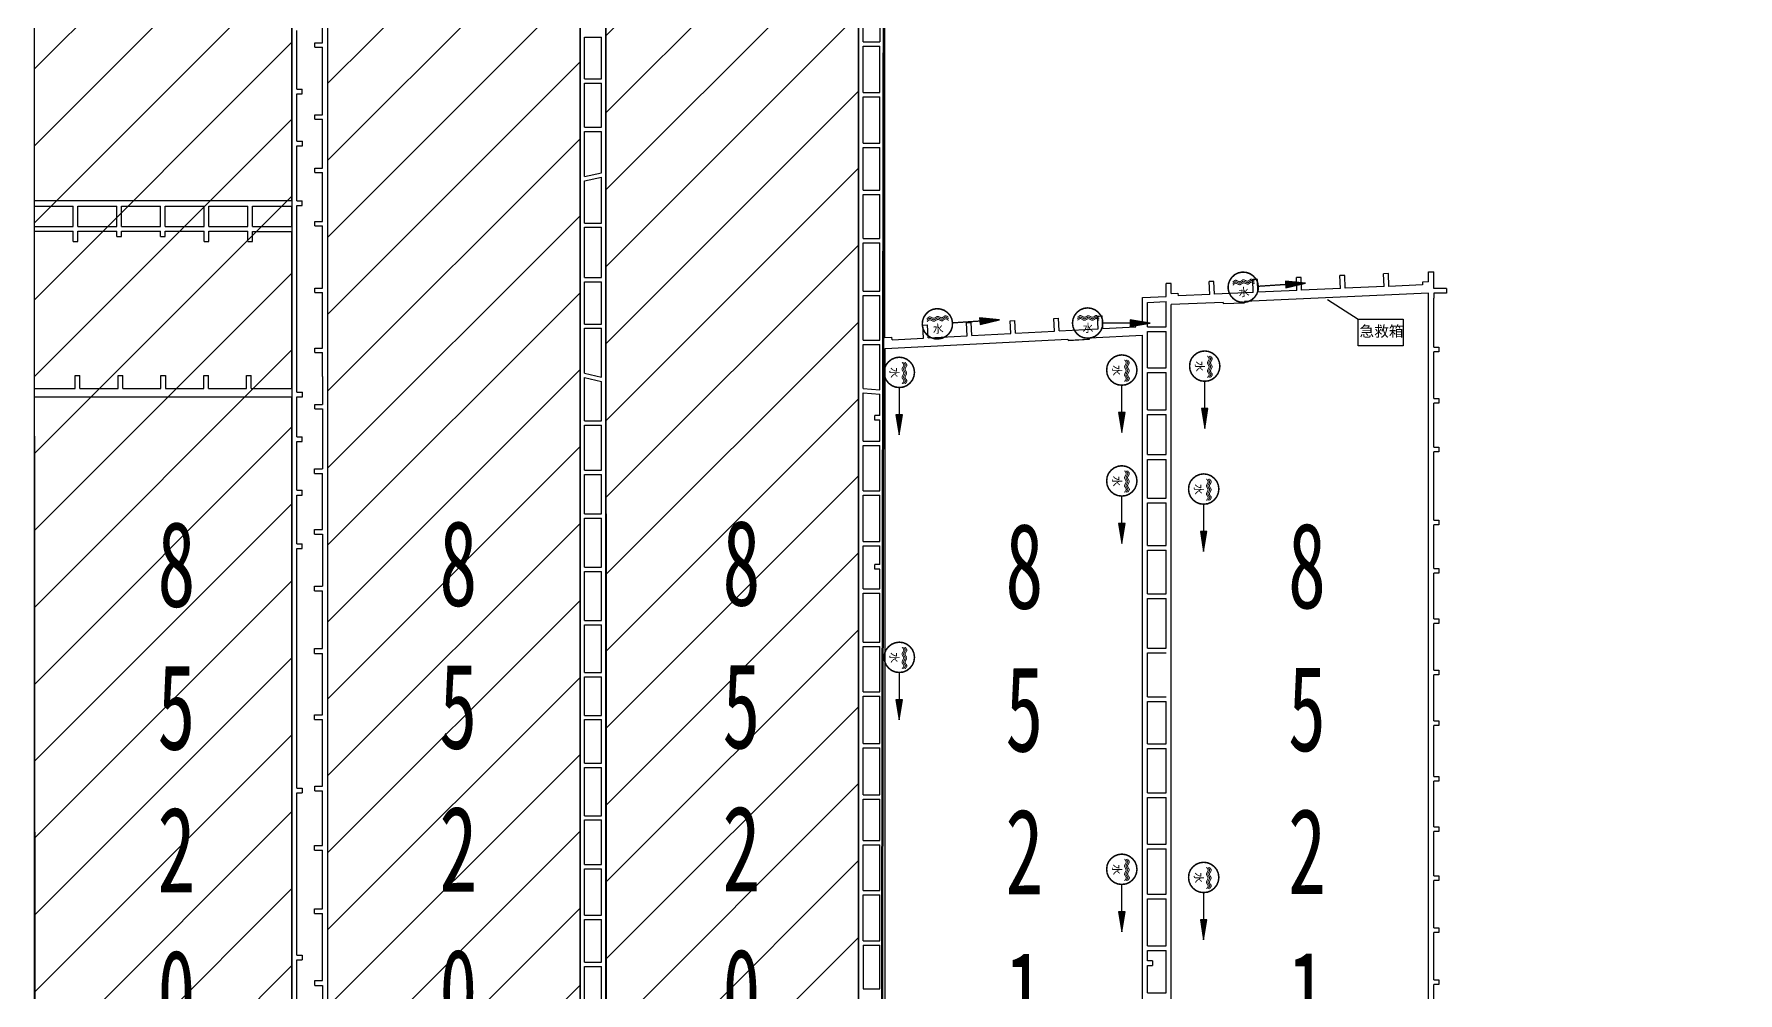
# Model space of a CAD drawing. Header units: millimetres. Extents: x 37468544 to 37497214, y 4323540 to 4346451.
# Drawn here: x 37470326 to 37472315, y 4343957 to 4345076 of the extents above; entities that cross this region are included whole.
import ezdxf

# ---------------------------------------------------------------- set-up
doc = ezdxf.new("R2010")
doc.units = ezdxf.units.MM
doc.set_wipeout_variables(frame=1)
doc.layers.add('0-52煤可采区范围', color=150, linetype='Continuous', lineweight=30)
doc.layers.add('2-52煤巷道', color=150, linetype='Continuous', lineweight=30)
doc.layers.add('避灾路线图', color=7, linetype='Continuous')
doc.styles.get("Standard").update_dxf_attribs({"font": 'simhei.ttf'})
doc.styles.add('宋体', font='simsun.ttc', dxfattribs={"width": 0.65})

# ---------------------------------------------------------------- blocks, each defined once
blk = doc.blocks.new('333')
at = {"layer": '避灾路线图'}
blk.add_hatch(color=7, dxfattribs=at).paths.add_polyline_path([(29, -1.3), (29, -6.1), (43.5, -3.7)])
at = {"color": 4, "linetype": 'Continuous', "true_color": 0x00ffff}
for points, const_width in [([(9, -3.7), (8.7, -0.8), (7.6, 1.8), (5.8, 4.1), (3.5, 5.9), (0.8, 7), (-2, 7.4), (-4.9, 7), (-7.6, 5.9), (-9.8, 4.1), (-11.6, 1.8), (-12.7, -0.8), (-13.1, -3.7), (-12.7, -6.5), (-11.6, -9.2), (-9.8, -11.5), (-7.6, -13.3), (-4.9, -14.4), (-2, -14.7), (0.8, -14.4), (3.5, -13.3), (5.8, -11.5), (7.6, -9.2), (8.7, -6.5), (9, -3.7)], 1.11), ([(-9.5, 0.5), (-9, 0.9), (-8.7, 1.1), (-8.5, 1.3), (-8.3, 1.4), (-8.2, 1.5), (-8.1, 1.5), (-8, 1.6), (-7.9, 1.6), (-7.9, 1.7), (-7.8, 1.7), (-7.7, 1.7), (-7.7, 1.7), (-7.6, 1.8), (-7.6, 1.8), (-7.5, 1.8), (-7.5, 1.8), (-7.5, 1.8), (-7.4, 1.8), (-7.3, 1.8), (-7.3, 1.8), (-7.2, 1.8), (-7.2, 1.8), (-7.1, 1.8), (-7.1, 1.7), (-7, 1.7), (-6.9, 1.7), (-6.7, 1.6), (-6.5, 1.5), (-6.3, 1.4), (-5.9, 1.2), (-5.5, 1), (-5.3, 0.9), (-5.2, 0.8), (-5.1, 0.7), (-5, 0.7), (-4.9, 0.6), (-4.8, 0.6), (-4.7, 0.6), (-4.7, 0.6), (-4.6, 0.6), (-4.6, 0.5), (-4.4, 0.5), (-4.4, 0.5), (-4.3, 0.5), (-4.3, 0.5), (-4.3, 0.5), (-4.2, 0.5), (-4.2, 0.6), (-4.1, 0.6), (-4, 0.6), (-4, 0.6), (-3.9, 0.7), (-3.7, 0.7), (-3.5, 0.8), (-3.4, 0.9), (-2.7, 1.3), (-2.5, 1.4), (-2.3, 1.5), (-2.2, 1.6), (-2.2, 1.6), (-2.1, 1.6), (-2, 1.7), (-1.9, 1.7), (-1.9, 1.7), (-1.9, 1.7), (-1.8, 1.7), (-1.8, 1.7), (-1.7, 1.7), (-1.7, 1.7), (-1.6, 1.7), (-1.6, 1.7), (-1.5, 1.7), (-1.5, 1.7), (-1.4, 1.7), (-1.4, 1.7), (-1.3, 1.7), (-1.2, 1.7), (-1.1, 1.6), (-1, 1.6), (-0.8, 1.5), (-0.6, 1.4), (-0.4, 1.3), (0, 1.1), (0.4, 0.9), (0.6, 0.8), (0.8, 0.7), (0.9, 0.7), (1, 0.6), (1.1, 0.6), (1.2, 0.6), (1.2, 0.6), (1.3, 0.6), (1.3, 0.5), (1.4, 0.5), (1.4, 0.5), (1.5, 0.5), (1.6, 0.5), (1.6, 0.5), (1.7, 0.5), (1.7, 0.5), (1.7, 0.5), (1.8, 0.6), (1.8, 0.6), (1.9, 0.6), (2, 0.6), (2, 0.7), (2.1, 0.7), (2.3, 0.8), (2.4, 0.9), (2.6, 1), (2.9, 1.2), (3.2, 1.4), (3.4, 1.6), (3.6, 1.6), (3.6, 1.7), (3.7, 1.7), (3.8, 1.8), (3.9, 1.8), (3.9, 1.8), (4, 1.8), (4, 1.8), (4, 1.8), (4.1, 1.9), (4.2, 1.9), (4.3, 1.9), (4.3, 1.9), (4.3, 1.9), (4.4, 1.8), (4.4, 1.8), (4.5, 1.8), (4.5, 1.8), (4.6, 1.8), (4.7, 1.7), (4.7, 1.7), (4.9, 1.6), (5, 1.5), (5.3, 1.4), (5.5, 1.2), (5.8, 0.9), (6.4, 0.5)], 0.664), ([(-9.5, -0.6), (-9, -0.2), (-8.7, 0), (-8.5, 0.2), (-8.3, 0.3), (-8.2, 0.4), (-8.1, 0.4), (-8, 0.5), (-7.9, 0.5), (-7.9, 0.5), (-7.8, 0.6), (-7.7, 0.6), (-7.7, 0.6), (-7.6, 0.7), (-7.6, 0.7), (-7.5, 0.7), (-7.5, 0.7), (-7.5, 0.7), (-7.4, 0.7), (-7.3, 0.7), (-7.3, 0.7), (-7.2, 0.7), (-7.2, 0.7), (-7.1, 0.7), (-7.1, 0.6), (-7, 0.6), (-6.9, 0.6), (-6.7, 0.5), (-6.5, 0.4), (-6.3, 0.3), (-5.9, 0.1), (-5.5, -0.1), (-5.3, -0.3), (-5.2, -0.3), (-5.1, -0.4), (-5, -0.4), (-4.9, -0.5), (-4.8, -0.5), (-4.7, -0.5), (-4.7, -0.5), (-4.6, -0.6), (-4.6, -0.6), (-4.4, -0.6), (-4.4, -0.6), (-4.3, -0.6), (-4.3, -0.6), (-4.3, -0.6), (-4.2, -0.6), (-4.2, -0.6), (-4.1, -0.5), (-4, -0.5), (-4, -0.5), (-3.9, -0.4), (-3.7, -0.4), (-3.5, -0.3), (-3.4, -0.2), (-2.7, 0.2), (-2.5, 0.3), (-2.3, 0.4), (-2.2, 0.4), (-2.2, 0.5), (-2.1, 0.5), (-2, 0.6), (-1.9, 0.6), (-1.9, 0.6), (-1.9, 0.6), (-1.8, 0.6), (-1.8, 0.6), (-1.7, 0.6), (-1.7, 0.6), (-1.6, 0.6), (-1.6, 0.6), (-1.5, 0.6), (-1.5, 0.6), (-1.4, 0.6), (-1.4, 0.6), (-1.3, 0.6), (-1.2, 0.6), (-1.1, 0.5), (-1, 0.5), (-0.8, 0.4), (-0.6, 0.3), (-0.4, 0.2), (0, 0), (0.4, -0.2), (0.6, -0.3), (0.8, -0.4), (0.9, -0.4), (1, -0.5), (1.1, -0.5), (1.2, -0.5), (1.2, -0.5), (1.3, -0.6), (1.3, -0.6), (1.4, -0.6), (1.4, -0.6), (1.5, -0.6), (1.6, -0.6), (1.6, -0.6), (1.7, -0.6), (1.7, -0.6), (1.7, -0.6), (1.8, -0.5), (1.8, -0.5), (1.9, -0.5), (2, -0.5), (2, -0.4), (2.1, -0.4), (2.3, -0.3), (2.4, -0.2), (2.6, -0.1), (2.9, 0.1), (3.2, 0.3), (3.4, 0.4), (3.6, 0.5), (3.6, 0.6), (3.7, 0.6), (3.8, 0.7), (3.9, 0.7), (3.9, 0.7), (4, 0.7), (4, 0.7), (4, 0.7), (4.1, 0.8), (4.2, 0.8), (4.3, 0.8), (4.3, 0.8), (4.3, 0.7), (4.4, 0.7), (4.4, 0.7), (4.5, 0.7), (4.5, 0.7), (4.6, 0.7), (4.7, 0.6), (4.7, 0.6), (4.9, 0.5), (5, 0.4), (5.3, 0.3), (5.5, 0), (5.8, -0.2), (6.4, -0.6)], 0.664), ([(-9.5, -1.7), (-9, -1.3), (-8.7, -1.1), (-8.5, -0.9), (-8.3, -0.8), (-8.2, -0.7), (-8.1, -0.7), (-8, -0.6), (-7.9, -0.6), (-7.9, -0.6), (-7.8, -0.5), (-7.7, -0.5), (-7.7, -0.5), (-7.6, -0.4), (-7.6, -0.4), (-7.5, -0.4), (-7.5, -0.4), (-7.5, -0.4), (-7.4, -0.4), (-7.3, -0.4), (-7.3, -0.4), (-7.2, -0.4), (-7.2, -0.4), (-7.1, -0.4), (-7.1, -0.5), (-7, -0.5), (-6.9, -0.5), (-6.7, -0.6), (-6.5, -0.7), (-6.3, -0.8), (-5.9, -1), (-5.5, -1.3), (-5.3, -1.4), (-5.2, -1.5), (-5.1, -1.5), (-5, -1.5), (-4.9, -1.6), (-4.8, -1.6), (-4.7, -1.6), (-4.7, -1.6), (-4.6, -1.7), (-4.6, -1.7), (-4.4, -1.7), (-4.4, -1.7), (-4.3, -1.7), (-4.3, -1.7), (-4.3, -1.7), (-4.2, -1.7), (-4.2, -1.7), (-4.1, -1.6), (-4, -1.6), (-4, -1.6), (-3.9, -1.6), (-3.7, -1.5), (-3.5, -1.4), (-3.4, -1.3), (-2.7, -0.9), (-2.5, -0.8), (-2.3, -0.7), (-2.2, -0.7), (-2.2, -0.6), (-2.1, -0.6), (-2, -0.6), (-1.9, -0.5), (-1.9, -0.5), (-1.9, -0.5), (-1.8, -0.5), (-1.8, -0.5), (-1.7, -0.5), (-1.7, -0.5), (-1.6, -0.5), (-1.6, -0.5), (-1.5, -0.5), (-1.5, -0.5), (-1.4, -0.5), (-1.4, -0.5), (-1.3, -0.5), (-1.2, -0.5), (-1.1, -0.6), (-1, -0.6), (-0.8, -0.7), (-0.6, -0.8), (-0.4, -0.9), (0, -1.1), (0.4, -1.3), (0.6, -1.4), (0.8, -1.5), (0.9, -1.5), (1, -1.6), (1.1, -1.6), (1.2, -1.6), (1.2, -1.6), (1.3, -1.7), (1.3, -1.7), (1.4, -1.7), (1.4, -1.7), (1.5, -1.7), (1.6, -1.7), (1.6, -1.7), (1.7, -1.7), (1.7, -1.7), (1.7, -1.7), (1.8, -1.7), (1.8, -1.6), (1.9, -1.6), (2, -1.6), (2, -1.5), (2.1, -1.5), (2.3, -1.4), (2.4, -1.3), (2.6, -1.2), (2.9, -1), (3.2, -0.8), (3.4, -0.7), (3.6, -0.6), (3.6, -0.5), (3.7, -0.5), (3.8, -0.4), (3.9, -0.4), (3.9, -0.4), (4, -0.4), (4, -0.4), (4, -0.4), (4.1, -0.3), (4.2, -0.3), (4.3, -0.3), (4.3, -0.4), (4.3, -0.4), (4.4, -0.4), (4.4, -0.4), (4.5, -0.4), (4.5, -0.4), (4.6, -0.4), (4.7, -0.5), (4.7, -0.5), (4.9, -0.6), (5, -0.7), (5.3, -0.9), (5.5, -1.1), (5.8, -1.3), (6.4, -1.7)], 0.664)]:
    blk.add_lwpolyline(points, dxfattribs=dict(at, const_width=const_width))
at = {"layer": '避灾路线图', "color": 7, "linetype": 'Continuous', "const_width": 0.972}
blk.add_lwpolyline([(9, -3.7), (29, -3.7)], dxfattribs=at)
at = {"layer": '避灾路线图', "color": 7, "linetype": 'Continuous'}
blk.add_lwpolyline([(29, -1.3), (29, -6.1), (43.5, -3.7), (29, -1.3)], dxfattribs=at)
at = {"layer": '避灾路线图', "color": 7, "linetype": 'ByBlock', "lineweight": -3, "insert": (-5.8, -4.4), "char_height": 5.838, "width": 19.599, "attachment_point": 1}
blk.add_mtext('{\\fSimSun|b1|i0|c134|p2;\\C4;水}', dxfattribs=at)

msp = doc.modelspace()

# ---------------------------------------------------------------- hatches: boundary and pattern name
h = msp.add_hatch()
h.set_pattern_fill('ANSI31', color=252, scale=20)
h.paths.add_polyline_path([(37470326.9, 4346062.3), (37470627.4, 4346065.5), (37470627.4, 4343094.1), (37470326.9, 4343094.1)])
h.paths.add_polyline_path([(37469992.4, 4346058.7), (37470292.9, 4346061.9), (37470292.9, 4343094.1), (37469992.4, 4343094.1)])
h.paths.add_polyline_path([(37470669.4, 4346061.3), (37470963.7, 4346061.3), (37470963.7, 4343095.5), (37470669.4, 4343095.5)])
h.paths.add_polyline_path([(37470993.9, 4346061.4), (37471288.7, 4346061.4), (37471288.7, 4343096.2), (37470993.9, 4343096.2)])
h.paths.add_polyline_path([(37469668.2, 4346055.4), (37469958.4, 4346058.4), (37469958.4, 4343094.1), (37469668.2, 4343094.1)])

# ---------------------------------------------------------------- linework, layer by layer
at = {"color": 252}
for points in [[(37470326.9, 4346062.3), (37470627.4, 4346065.5), (37470627.4, 4343094.1), (37470326.9, 4343094.1)], [(37470669.4, 4346061.3), (37470963.7, 4346061.3), (37470963.7, 4343095.5), (37470669.4, 4343095.5)], [(37470993.9, 4346061.4), (37471288.7, 4346061.4), (37471288.7, 4343096.2), (37470993.9, 4343096.2)]]:
    msp.add_lwpolyline(points, close=True, dxfattribs=at)
at = {"layer": '2-52煤巷道', "color": 150, "linetype": 'Continuous', "lineweight": 30}
for p, q in [((37470326.9, 4344882.3), (37470326.9, 4346062.3)), ((37470627.4, 4344882.3), (37470627.5, 4346065.5)), ((37470669.4, 4343095.5), (37470669.4, 4346061.3)), ((37470963.7, 4343095.5), (37470963.7, 4346061.3)), ((37470993.9, 4346061.4), (37470994.2, 4343096.2)), ((37471288.7, 4343096.2), (37471288.7, 4346061.4)), ((37471318.9, 4346071.2), (37471319, 4344722.2)), ((37470663.2, 4345066.2), (37470663.2, 4345129.1)), ((37471294.2, 4345067.4), (37471294.2, 4345126.2)), ((37471313.7, 4345124.2), (37471313.7, 4345067.4)), ((37470633.2, 4345012), (37470633.2, 4345080.7)), ((37470654.2, 4345061.2), (37470654.2, 4345066.2)), ((37470654.2, 4345066.2), (37470663.2, 4345066.2)), ((37470654.2, 4345061.2), (37470663.2, 4345061.2)), ((37470663.2, 4344982), (37470663.2, 4345061.2)), ((37470968.9, 4345024.2), (37470968.9, 4345072.7)), ((37470968.9, 4345072.7), (37470988.7, 4345072.7)), ((37470988.7, 4345024.2), (37470988.7, 4345072.7)), ((37471294.2, 4345067.4), (37471313.7, 4345067.4)), ((37471294.2, 4345062.4), (37471313.7, 4345062.4)), ((37471294.2, 4345008.2), (37471294.2, 4345062.4)), ((37471313.7, 4345008.2), (37471313.7, 4345062.4)), ((37470968.9, 4345024.2), (37470988.7, 4345024.2)), ((37470968.9, 4345019.2), (37470988.7, 4345019.2)), ((37470968.9, 4344967.7), (37470968.9, 4345019.2)), ((37470988.7, 4344967.7), (37470988.7, 4345019.2)), ((37470633.2, 4344951.3), (37470633.2, 4345006.5)), ((37471294.2, 4345008.2), (37471313.7, 4345008.2)), ((37471294.2, 4345003.2), (37471313.7, 4345003.2)), ((37471294.2, 4344948.9), (37471294.2, 4345003.2)), ((37471313.7, 4344948.9), (37471313.7, 4345003.2)), ((37470654.2, 4344977), (37470654.2, 4344982)), ((37470654.2, 4344982), (37470663.2, 4344982)), ((37470654.2, 4344977), (37470663.2, 4344977)), ((37470663.2, 4344920), (37470663.2, 4344977)), ((37470968.9, 4344967.7), (37470988.7, 4344967.7)), ((37470968.9, 4344962.7), (37470988.7, 4344962.7)), ((37470968.9, 4344910.1), (37470968.9, 4344962.7)), ((37470988.7, 4344914.4), (37470988.7, 4344962.7)), ((37470633.2, 4344881.7), (37470633.2, 4344945.8)), ((37471294.2, 4344948.9), (37471313.7, 4344948.9)), ((37471294.2, 4344943.9), (37471313.7, 4344943.9)), ((37471294.2, 4344894.1), (37471294.2, 4344943.9)), ((37471313.7, 4344894.1), (37471313.7, 4344943.9)), ((37470654.2, 4344915), (37470654.2, 4344920)), ((37470654.2, 4344920), (37470663.2, 4344920)), ((37470654.2, 4344915), (37470663.2, 4344915)), ((37470663.2, 4344857.5), (37470663.2, 4344915)), ((37470968.9, 4344910.1), (37470988.7, 4344914.4)), ((37470968.9, 4344905), (37470988.7, 4344909.3)), ((37470968.9, 4344855.9), (37470968.9, 4344905)), ((37470988.7, 4344855.9), (37470988.7, 4344909.3)), ((37471294.2, 4344894.1), (37471313.7, 4344894.1)), ((37471294.2, 4344889.1), (37471313.7, 4344889.1)), ((37471294.2, 4344837.8), (37471294.2, 4344889.1)), ((37471313.7, 4344837.8), (37471313.7, 4344889.1)), ((37470326.9, 4344851.7), (37470326.9, 4344875.5)), ((37470576, 4344851.7), (37470576, 4344875.5)), ((37470581.5, 4344851.9), (37470581.5, 4344875.5)), ((37470627.4, 4344851.9), (37470627.4, 4344875.5)), ((37470633.2, 4344658.6), (37470633.2, 4344876.2)), ((37470326.9, 4344662.9), (37470326.9, 4344846.2)), ((37470530.5, 4344851.7), (37470576, 4344851.7)), ((37470530.5, 4344846.2), (37470576, 4344846.2)), ((37470576, 4344834.2), (37470576, 4344846.2)), ((37470581.5, 4344851.9), (37470627.4, 4344851.9)), ((37470581.5, 4344834.2), (37470581.5, 4344845.9)), ((37470581.5, 4344845.9), (37470627.4, 4344845.9)), ((37470627.4, 4344662.9), (37470627.4, 4344845.9)), ((37470654.2, 4344852.5), (37470654.2, 4344857.5)), ((37470654.2, 4344857.5), (37470663.2, 4344857.5)), ((37470654.2, 4344852.5), (37470663.2, 4344852.5)), ((37470663.2, 4344779.9), (37470663.2, 4344852.5)), ((37470968.9, 4344855.9), (37470988.7, 4344855.9)), ((37470968.9, 4344850.9), (37470988.7, 4344850.9)), ((37470968.9, 4344792.1), (37470968.9, 4344850.9)), ((37470988.7, 4344792.1), (37470988.7, 4344850.9)), ((37470328.3, 4343094), (37470326.9, 4344838.2)), ((37471294.2, 4344837.8), (37471313.7, 4344837.8)), ((37471294.2, 4344832.8), (37471313.7, 4344832.8)), ((37471294.2, 4344776.4), (37471294.2, 4344832.8)), ((37471313.7, 4344776.4), (37471313.7, 4344832.8)), ((37470654.2, 4344774.9), (37470654.2, 4344779.9)), ((37470654.2, 4344779.9), (37470663.2, 4344779.9)), ((37470968.9, 4344792.1), (37470988.7, 4344792.1)), ((37470968.9, 4344787.1), (37470988.7, 4344787.1)), ((37470968.9, 4344738), (37470968.9, 4344787.1)), ((37470988.7, 4344738), (37470988.7, 4344787.1)), ((37471647.9, 4344770.3), (37471647.9, 4344785.2)), ((37471653.7, 4344773.5), (37471653.7, 4344785.2)), ((37470654.2, 4344774.9), (37470663.2, 4344774.9)), ((37470663.2, 4344709.8), (37470663.2, 4344774.9)), ((37471294.2, 4344776.4), (37471313.7, 4344776.4)), ((37471294.2, 4344771.4), (37471313.7, 4344771.4)), ((37471294.2, 4344719.2), (37471294.2, 4344771.4)), ((37471313.7, 4344719.2), (37471313.7, 4344771.4)), ((37471647.9, 4344734.9), (37471647.9, 4344764.1)), ((37471653.7, 4343166), (37471653.7, 4344760.6)), ((37471421.1, 4344724.6), (37471420.3, 4344739.6)), ((37471466.6, 4344727), (37471465.8, 4344741.9)), ((37471472.1, 4344727.3), (37471471.3, 4344742.2)), ((37471517.5, 4344729.6), (37471516.7, 4344744.6)), ((37471523, 4344729.9), (37471522.2, 4344744.9)), ((37471568.4, 4344732.3), (37471567.6, 4344747.3)), ((37471573.9, 4344732.6), (37471573.1, 4344747.6)), ((37471620.4, 4344738), (37471620.4, 4344741)), ((37471626, 4344734.9), (37471626, 4344741)), ((37470968.9, 4344738), (37470988.7, 4344738)), ((37470968.9, 4344733), (37470988.7, 4344733)), ((37470968.9, 4344680.6), (37470968.9, 4344733)), ((37470988.7, 4344676.1), (37470988.7, 4344733)), ((37471364.7, 4344721.6), (37471363.9, 4344736.6)), ((37471370.2, 4344721.9), (37471369.4, 4344736.9)), ((37471415.6, 4344724.3), (37471414.9, 4344739.3)), ((37471620.4, 4343102), (37471620.4, 4344725)), ((37471626, 4344734.9), (37471647.9, 4344734.9)), ((37471626, 4344687), (37471626, 4344729.4)), ((37471626, 4344729.4), (37471647.9, 4344729.4)), ((37471647.9, 4344687), (37471647.9, 4344729.4)), ((37470654.2, 4344704.8), (37470654.2, 4344709.8)), ((37470654.2, 4344709.8), (37470663.2, 4344709.8)), ((37470654.2, 4344704.8), (37470663.2, 4344704.8)), ((37470663.2, 4344676.9), (37470663.2, 4344704.8)), ((37471294.2, 4344719.2), (37471313.7, 4344719.2)), ((37471294.2, 4344662.7), (37471294.2, 4344714.2)), ((37471294.2, 4344714.2), (37471313.7, 4344714.2)), ((37471313.7, 4344661.3), (37471313.7, 4344714.2)), ((37470968.9, 4344680.6), (37470988.7, 4344676.1)), ((37471626, 4344687), (37471647.9, 4344687)), ((37471626, 4344638), (37471626, 4344681.5)), ((37471626, 4344681.5), (37471647.9, 4344681.5)), ((37471647.9, 4344638), (37471647.9, 4344681.5)), ((37470326.9, 4344662.9), (37470374.4, 4344662.9)), ((37470374.4, 4344662.9), (37470374.4, 4344677.9)), ((37470374.4, 4344677.9), (37470379.9, 4344677.9)), ((37470379.9, 4344662.9), (37470379.9, 4344677.9)), ((37470379.9, 4344662.9), (37470424.4, 4344662.9)), ((37470424.4, 4344662.9), (37470424.4, 4344677.9)), ((37470424.4, 4344677.9), (37470429.9, 4344677.9)), ((37470429.9, 4344662.9), (37470429.9, 4344677.9)), ((37470429.9, 4344662.9), (37470474.4, 4344662.9)), ((37470474.4, 4344662.9), (37470474.4, 4344677.9)), ((37470474.4, 4344677.9), (37470479.9, 4344677.9)), ((37470479.9, 4344677.9), (37470479.9, 4344662.9)), ((37470479.9, 4344662.9), (37470524.4, 4344662.9)), ((37470524.4, 4344662.9), (37470524.4, 4344677.9)), ((37470524.4, 4344677.9), (37470529.9, 4344677.9)), ((37470529.9, 4344662.9), (37470529.9, 4344677.9)), ((37470529.9, 4344662.9), (37470574.4, 4344662.9)), ((37470574.4, 4344662.9), (37470574.4, 4344677.9)), ((37470574.4, 4344677.9), (37470579.9, 4344677.9)), ((37470579.9, 4344662.9), (37470579.9, 4344677.9)), ((37470579.9, 4344662.9), (37470627.4, 4344662.9)), ((37470663.2, 4344676.9), (37470663.2, 4344644.1)), ((37470968.9, 4344675.5), (37470988.7, 4344671)), ((37470968.9, 4344625), (37470968.9, 4344675.5)), ((37470988.7, 4344625), (37470988.7, 4344671)), ((37471294.2, 4344662.7), (37471313.7, 4344661.3)), ((37470326.9, 4344652.9), (37470627.4, 4344652.9)), ((37470627.4, 4343094.1), (37470627.4, 4344652.9)), ((37470633.2, 4344658.6), (37470639.9, 4344658.6)), ((37470633.2, 4344652.9), (37470639.9, 4344652.9)), ((37470633.2, 4344606.5), (37470633.2, 4344652.9)), ((37470639.9, 4344652.9), (37470639.9, 4344658.6)), ((37470654.2, 4344639.1), (37470654.2, 4344644.1)), ((37470654.2, 4344644.1), (37470663.2, 4344644.1)), ((37471294.2, 4344657.7), (37471313.7, 4344656.3)), ((37471294.2, 4344601.1), (37471294.2, 4344657.7)), ((37471313.7, 4344631.3), (37471313.7, 4344656.3)), ((37470654.2, 4344639.1), (37470663.2, 4344639.1)), ((37470663.2, 4344639.1), (37470663.2, 4344569)), ((37470968.9, 4344625), (37470988.7, 4344625)), ((37471307.7, 4344625.8), (37471307.7, 4344631.3)), ((37471313.7, 4344631.3), (37471307.7, 4344631.3)), ((37471313.7, 4344625.8), (37471307.7, 4344625.8)), ((37471313.7, 4344601.1), (37471313.7, 4344625.8)), ((37471626, 4344638), (37471647.9, 4344638)), ((37471626, 4344585.5), (37471626, 4344632.5)), ((37471626, 4344632.5), (37471647.9, 4344632.5)), ((37471647.9, 4344585.5), (37471647.9, 4344632.5)), ((37470633.2, 4344606.5), (37470639.2, 4344606.5)), ((37470633.2, 4344544), (37470633.2, 4344600.8)), ((37470633.2, 4344600.8), (37470639.2, 4344600.8)), ((37470639.2, 4344600.8), (37470639.2, 4344606.5)), ((37470968.9, 4344620), (37470988.7, 4344620)), ((37470968.9, 4344605.2), (37470968.9, 4344620)), ((37470968.9, 4344567.4), (37470968.9, 4344605.2)), ((37470988.7, 4344567.4), (37470988.7, 4344620)), ((37471294.2, 4344601.1), (37471313.7, 4344601.1)), ((37471294.2, 4344596.1), (37471313.7, 4344596.1)), ((37471294.2, 4344543.4), (37471294.2, 4344596.1)), ((37471313.7, 4344543.4), (37471313.7, 4344596.1)), ((37471626, 4344585.5), (37471647.9, 4344585.5)), ((37470653.9, 4344569), (37470663.2, 4344569)), ((37470653.9, 4344563.5), (37470653.9, 4344569)), ((37470653.9, 4344563.5), (37470663.2, 4344563.5)), ((37470663.2, 4344498.3), (37470663.2, 4344563.5)), ((37470968.9, 4344567.4), (37470988.7, 4344567.4)), ((37470968.9, 4344516.5), (37470968.9, 4344562.4)), ((37470968.9, 4344562.4), (37470988.7, 4344562.4)), ((37470988.7, 4344516.5), (37470988.7, 4344562.4)), ((37471626, 4344534.7), (37471626, 4344580)), ((37471626, 4344580), (37471647.9, 4344580)), ((37471647.9, 4344534.7), (37471647.9, 4344580)), ((37470633.2, 4344544), (37470639.4, 4344544)), ((37470639.4, 4344538.3), (37470639.4, 4344544)), ((37471294.2, 4344543.4), (37471313.7, 4344543.4)), ((37470633.2, 4344481.5), (37470633.2, 4344538.3)), ((37470633.2, 4344538.3), (37470639.4, 4344538.3)), ((37471294.2, 4344484), (37471294.2, 4344538.4)), ((37471294.2, 4344538.4), (37471313.7, 4344538.4)), ((37471313.7, 4344484), (37471313.7, 4344538.4)), ((37471626, 4344534.7), (37471647.9, 4344534.7)), ((37471626, 4344479.4), (37471626, 4344529.2)), ((37471626, 4344529.2), (37471647.9, 4344529.2)), ((37471647.9, 4344479.4), (37471647.9, 4344529.2)), ((37470968.9, 4344516.5), (37470988.7, 4344516.5)), ((37470968.9, 4344511.5), (37470988.7, 4344511.5)), ((37470968.9, 4344454.1), (37470968.9, 4344511.5)), ((37470988.7, 4344454.1), (37470988.7, 4344511.5)), ((37470633.2, 4344481.5), (37470639.5, 4344481.5)), ((37470639.5, 4344475.8), (37470639.5, 4344481.5)), ((37470653.9, 4344498.3), (37470663.2, 4344498.3)), ((37470653.9, 4344492.8), (37470653.9, 4344498.3)), ((37470653.9, 4344492.8), (37470663.2, 4344492.8)), ((37470663.2, 4344492.8), (37470663.2, 4344431.9)), ((37471294.2, 4344484), (37471313.7, 4344484)), ((37470633.2, 4344388.1), (37470633.2, 4344475.8)), ((37470633.2, 4344475.8), (37470639.5, 4344475.8)), ((37471294.2, 4344428.8), (37471294.2, 4344479)), ((37471294.2, 4344479), (37471313.7, 4344479)), ((37471313.7, 4344457.4), (37471313.7, 4344479)), ((37471626, 4344479.4), (37471647.9, 4344479.4)), ((37471626, 4344423), (37471626, 4344473.9)), ((37471626, 4344473.9), (37471647.9, 4344473.9)), ((37471647.9, 4344423), (37471647.9, 4344473.9)), ((37470968.9, 4344454.1), (37470988.7, 4344454.1)), ((37470968.9, 4344449.1), (37470988.7, 4344449.1)), ((37470968.9, 4344391.8), (37470968.9, 4344449.1)), ((37470988.7, 4344391.8), (37470988.7, 4344449.1)), ((37471307.7, 4344451.9), (37471307.7, 4344457.4)), ((37471313.7, 4344457.4), (37471307.7, 4344457.4)), ((37471313.7, 4344451.9), (37471307.7, 4344451.9)), ((37471313.7, 4344428.8), (37471313.7, 4344451.9)), ((37470653.9, 4344431.9), (37470663.2, 4344431.9)), ((37470653.9, 4344426.4), (37470653.9, 4344431.9)), ((37470653.9, 4344426.4), (37470663.2, 4344426.4)), ((37470663.2, 4344359.1), (37470663.2, 4344426.4)), ((37471294.2, 4344428.8), (37471313.7, 4344428.8)), ((37471294.2, 4344423.8), (37471313.7, 4344423.8)), ((37471294.2, 4344366.7), (37471294.2, 4344423.8)), ((37471313.7, 4344366.7), (37471313.7, 4344423.8)), ((37471626, 4344423), (37471647.9, 4344423)), ((37471626, 4344359.7), (37471626, 4344417.5)), ((37471626, 4344417.5), (37471647.9, 4344417.5)), ((37471647.9, 4344359.7), (37471647.9, 4344417.5)), ((37470633.2, 4344196.1), (37470633.2, 4344388.1)), ((37470968.9, 4344391.8), (37470988.7, 4344391.8)), ((37470968.9, 4344331.2), (37470968.9, 4344386.8)), ((37470968.9, 4344386.8), (37470988.7, 4344386.8)), ((37470988.7, 4344331.2), (37470988.7, 4344386.8)), ((37471294.2, 4344366.7), (37471313.7, 4344366.7)), ((37471294.2, 4344361.7), (37471313.7, 4344361.7)), ((37471294.2, 4344308.5), (37471294.2, 4344361.7)), ((37471313.7, 4344308.5), (37471313.7, 4344361.7)), ((37470653.9, 4344359.1), (37470663.2, 4344359.1)), ((37470653.9, 4344353.6), (37470653.9, 4344359.1)), ((37470653.9, 4344353.6), (37470663.2, 4344353.6)), ((37470663.2, 4344281.7), (37470663.2, 4344353.6)), ((37471626, 4344359.7), (37471647.9, 4344359.7)), ((37471626, 4344302.8), (37471626, 4344354.2)), ((37471626, 4344354.2), (37471647.9, 4344354.2)), ((37470968.9, 4344331.2), (37470988.7, 4344331.2)), ((37470968.9, 4344281.2), (37470968.9, 4344326.2)), ((37470968.9, 4344326.2), (37470988.7, 4344326.2)), ((37470988.7, 4344281.2), (37470988.7, 4344326.2)), ((37471294.2, 4344308.5), (37471313.7, 4344308.5)), ((37471294.2, 4344303.5), (37471313.7, 4344303.5)), ((37471294.2, 4344248.2), (37471294.2, 4344303.5)), ((37471313.7, 4344248.2), (37471313.7, 4344303.5)), ((37471620.4, 4343102), (37471620.4, 4344311)), ((37471626, 4344302.8), (37471626, 4344311)), ((37471626, 4344302.8), (37471647.9, 4344302.8)), ((37471626, 4344248), (37471626, 4344297.3)), ((37471626, 4344248), (37471626, 4344297.3)), ((37471626, 4344297.3), (37471647.9, 4344297.3)), ((37471647.9, 4344248), (37471647.9, 4344297.3)), ((37470653.9, 4344281.7), (37470663.2, 4344281.7)), ((37470653.9, 4344276.2), (37470653.9, 4344281.7)), ((37470653.9, 4344276.2), (37470663.2, 4344276.2)), ((37470663.2, 4344198.7), (37470663.2, 4344276.2)), ((37470968.9, 4344281.2), (37470988.7, 4344281.2)), ((37470968.9, 4344276.2), (37470988.7, 4344276.2)), ((37470968.9, 4344225.4), (37470968.9, 4344276.2)), ((37470988.7, 4344225.4), (37470988.7, 4344276.2)), ((37471294.2, 4344248.2), (37471313.7, 4344248.2)), ((37471294.2, 4344188.5), (37471294.2, 4344243.2)), ((37471294.2, 4344243.2), (37471313.7, 4344243.2)), ((37471313.7, 4344188.5), (37471313.7, 4344243.2)), ((37471626, 4344248), (37471647.9, 4344248)), ((37471626, 4344190.8), (37471626, 4344242.5)), ((37471626, 4344190.8), (37471626, 4344242.5)), ((37471626, 4344242.5), (37471647.9, 4344242.5)), ((37471647.9, 4344190.8), (37471647.9, 4344242.5)), ((37470968.9, 4344225.4), (37470988.7, 4344225.4)), ((37470968.9, 4344164.1), (37470968.9, 4344220.4)), ((37470968.9, 4344220.4), (37470988.7, 4344220.4)), ((37470988.7, 4344164.1), (37470988.7, 4344220.4)), ((37470633.2, 4344196.1), (37470639.2, 4344196.1)), ((37470633.2, 4344001.5), (37470633.2, 4344190.6)), ((37470633.2, 4344190.6), (37470639.2, 4344190.6)), ((37470639.2, 4344196.1), (37470639.2, 4344190.6)), ((37470654.2, 4344198.7), (37470663.2, 4344198.7)), ((37470654.2, 4344193.2), (37470654.2, 4344198.7)), ((37470654.2, 4344193.2), (37470663.2, 4344193.2)), ((37470663.2, 4344129.4), (37470663.2, 4344193.2)), ((37471294.2, 4344188.5), (37471313.7, 4344188.5)), ((37471294.2, 4344135.2), (37471294.2, 4344183.5)), ((37471294.2, 4344183.5), (37471313.7, 4344183.5)), ((37471313.7, 4344135.2), (37471313.7, 4344183.5)), ((37471626, 4344190.8), (37471647.9, 4344190.8)), ((37471626, 4344131), (37471626, 4344185.3)), ((37471626, 4344131), (37471626, 4344185.3)), ((37471626, 4344185.3), (37471647.9, 4344185.3)), ((37471647.9, 4344131), (37471647.9, 4344185.3)), ((37470968.9, 4344164.1), (37470988.7, 4344164.1)), ((37470968.9, 4344107.1), (37470968.9, 4344159.1)), ((37470968.9, 4344159.1), (37470988.7, 4344159.1)), ((37470988.7, 4344107.1), (37470988.7, 4344159.1)), ((37470653.9, 4344129.4), (37470663.2, 4344129.4)), ((37470653.9, 4344123.9), (37470653.9, 4344129.4)), ((37470653.9, 4344123.9), (37470663.2, 4344123.9)), ((37470663.2, 4344055.5), (37470663.2, 4344123.9)), ((37471294.2, 4344135.2), (37471313.7, 4344135.2)), ((37471294.2, 4344076.7), (37471294.2, 4344130.2)), ((37471294.2, 4344130.2), (37471313.7, 4344130.2)), ((37471313.7, 4344076.7), (37471313.7, 4344130.2)), ((37471626, 4344131), (37471647.9, 4344131)), ((37471626, 4344072.7), (37471626, 4344125.5)), ((37471626, 4344072.7), (37471626, 4344125.5)), ((37471626, 4344125.5), (37471647.9, 4344125.5)), ((37471647.9, 4344072.7), (37471647.9, 4344125.5)), ((37470968.9, 4344107.1), (37470988.7, 4344107.1)), ((37470968.9, 4344102.1), (37470988.7, 4344102.1)), ((37470968.9, 4344096.2), (37470968.9, 4344102.1)), ((37470968.9, 4344047.9), (37470968.9, 4344096.2)), ((37470988.7, 4344047.9), (37470988.7, 4344102.1)), ((37471294.2, 4344076.7), (37471313.7, 4344076.7)), ((37471294.2, 4344018.1), (37471294.2, 4344071.7)), ((37471294.2, 4344071.7), (37471313.7, 4344071.7)), ((37471313.7, 4344018.1), (37471313.7, 4344071.7)), ((37471626, 4344072.7), (37471647.9, 4344072.7)), ((37471626, 4344012.4), (37471626, 4344067.2)), ((37471626, 4344067.2), (37471647.9, 4344067.2)), ((37471647.9, 4344012.4), (37471647.9, 4344067.2)), ((37470653.9, 4344055.5), (37470663.2, 4344055.5)), ((37470653.9, 4344050), (37470653.9, 4344055.5)), ((37470653.9, 4344050), (37470663.2, 4344050)), ((37470663.2, 4343971.6), (37470663.2, 4344050)), ((37470968.9, 4344047.9), (37470988.7, 4344047.9)), ((37470968.9, 4343993.1), (37470968.9, 4344042.9)), ((37470968.9, 4344042.9), (37470988.7, 4344042.9)), ((37470988.7, 4343993.1), (37470988.7, 4344042.9)), ((37471294.2, 4344018.1), (37471313.7, 4344018.1)), ((37471294.2, 4344013.1), (37471313.7, 4344013.1)), ((37471294.2, 4344013.1), (37471294.2, 4343962.1)), ((37471313.7, 4343962.1), (37471313.7, 4344013.1)), ((37471626, 4344012.4), (37471647.9, 4344012.4)), ((37471626, 4343994.8), (37471626, 4344006.9)), ((37471626, 4344006.9), (37471647.9, 4344006.9)), ((37471647.9, 4343957.4), (37471647.9, 4344006.9)), ((37470633.2, 4344001.5), (37470639.2, 4344001.5)), ((37470633.2, 4343842.8), (37470633.2, 4343996)), ((37470633.2, 4343996), (37470639.2, 4343996)), ((37470639.2, 4344001.5), (37470639.2, 4343996)), ((37470968.9, 4343993.1), (37470988.7, 4343993.1)), ((37470968.9, 4343988.1), (37470988.7, 4343988.1)), ((37470968.9, 4343942.5), (37470968.9, 4343988.1)), ((37470988.7, 4343942.5), (37470988.7, 4343988.1)), ((37471632, 4343994.8), (37471626, 4343994.8)), ((37471626, 4343957.4), (37471626, 4343989.3)), ((37471626, 4343989.3), (37471632, 4343989.3)), ((37471632, 4343994.8), (37471632, 4343989.3)), ((37470654.2, 4343971.6), (37470663.2, 4343971.6)), ((37470654.2, 4343966.1), (37470654.2, 4343971.6)), ((37470654.2, 4343966.1), (37470663.2, 4343966.1)), ((37470663.2, 4343966.1), (37470663.2, 4343890.4)), ((37471294.2, 4343962.1), (37471313.7, 4343962.1)), ((37471626, 4343957.4), (37471647.9, 4343957.4))]:
    msp.add_line(p, q, dxfattribs=at)
for points in [[(37470633.2, 4345012), (37470639.4, 4345012)], [(37470633.2, 4345006.5), (37470639.4, 4345006.5)], [(37470639.4, 4345006.5), (37470639.4, 4345012)], [(37470633.2, 4344951.3), (37470639.8, 4344951.3)], [(37470633.2, 4344945.8), (37470639.8, 4344945.8)], [(37470639.8, 4344945.8), (37470639.8, 4344951.3)], [(37470326.9, 4344882.3), (37470627.4, 4344882.3)], [(37470633.2, 4344881.7), (37470639.2, 4344881.7)], [(37470639.2, 4344876.2), (37470639.2, 4344881.7)], [(37470326.9, 4344875.5), (37470372, 4344875.5)], [(37470372, 4344851.7), (37470372, 4344875.5)], [(37470377.5, 4344875.5), (37470423, 4344875.5)], [(37470377.5, 4344851.7), (37470377.5, 4344875.5)], [(37470423, 4344851.7), (37470423, 4344875.5)], [(37470428.5, 4344875.5), (37470474, 4344875.5)], [(37470428.5, 4344851.7), (37470428.5, 4344875.5)], [(37470474, 4344851.7), (37470474, 4344875.5)], [(37470479.5, 4344875.5), (37470525, 4344875.5)], [(37470479.5, 4344851.7), (37470479.5, 4344875.5)], [(37470525, 4344851.7), (37470525, 4344875.5)], [(37470530.5, 4344875.5), (37470576, 4344875.5)], [(37470530.5, 4344851.7), (37470530.5, 4344875.5)], [(37470581.5, 4344875.5), (37470627.4, 4344875.5)], [(37470633.2, 4344876.2), (37470639.2, 4344876.2)], [(37470326.9, 4344851.7), (37470372, 4344851.7)], [(37470326.9, 4344846.2), (37470372, 4344846.2)], [(37470372, 4344834.2), (37470372, 4344846.2)], [(37470377.5, 4344851.7), (37470423, 4344851.7)], [(37470377.5, 4344846.2), (37470423, 4344846.2)], [(37470377.5, 4344834.2), (37470377.5, 4344846.2)], [(37470423, 4344840.2), (37470423, 4344846.2)], [(37470423, 4344840.2), (37470428.5, 4344840.2)], [(37470428.5, 4344851.7), (37470474, 4344851.7)], [(37470428.5, 4344846.2), (37470474, 4344846.2)], [(37470428.5, 4344840.2), (37470428.5, 4344846.2)], [(37470474, 4344840.2), (37470474, 4344846.2)], [(37470474, 4344840.2), (37470479.5, 4344840.2)], [(37470479.5, 4344851.7), (37470525, 4344851.7)], [(37470479.5, 4344846.2), (37470525, 4344846.2)], [(37470479.5, 4344840.2), (37470479.5, 4344846.2)], [(37470525, 4344834.2), (37470525, 4344846.2)], [(37470530.5, 4344834.2), (37470530.5, 4344846.2)], [(37470372, 4344834.2), (37470377.5, 4344834.2)], [(37470525, 4344834.2), (37470530.5, 4344834.2)], [(37470576, 4344834.2), (37470581.5, 4344834.2)], [(37471653.7, 4344785.2), (37471647.9, 4344785.2)], [(37471703.5, 4344787.8), (37471698, 4344787.6)], [(37471698.7, 4344772.6), (37471698, 4344787.6)], [(37471704.2, 4344772.9), (37471703.5, 4344787.8)], [(37471754.4, 4344790.1), (37471748.9, 4344789.9)], [(37471749.6, 4344774.9), (37471748.9, 4344789.9)], [(37471755.1, 4344775.1), (37471754.4, 4344790.1)], [(37471805.4, 4344792.4), (37471799.9, 4344792.2)], [(37471800.6, 4344777.1), (37471799.9, 4344792.2)], [(37471806, 4344777.4), (37471805.4, 4344792.4)], [(37471851.5, 4344779.4), (37471806, 4344777.4)], [(37471856.3, 4344794.7), (37471850.8, 4344794.5)], [(37471851.5, 4344779.4), (37471850.8, 4344794.5)], [(37471857, 4344779.7), (37471856.3, 4344794.7)], [(37471902.5, 4344781.7), (37471857, 4344779.7)], [(37471907.3, 4344797), (37471901.8, 4344796.7)], [(37471902.5, 4344781.7), (37471901.8, 4344796.7)], [(37471907.9, 4344781.9), (37471907.3, 4344797)], [(37471947.1, 4344783.7), (37471907.9, 4344781.9)], [(37471954.1, 4344787.1), (37471947, 4344786.8), (37471947.1, 4344783.7)], [(37471954.1, 4344787.1), (37471954.1, 4344799)], [(37471620.4, 4344769.1), (37471647.9, 4344770.3)], [(37471620.4, 4344741), (37471620.4, 4344769.1)], [(37471626, 4344763.1), (37471647.9, 4344764.1)], [(37471626, 4344741), (37471626, 4344763.1)], [(37471653.7, 4344773.5), (37471661.7, 4344773.9), (37471661.8, 4344771)], [(37471714.3, 4344763.3), (37471653.7, 4344760.6)], [(37471698.7, 4344772.6), (37471661.8, 4344771)], [(37471749.6, 4344774.9), (37471704.2, 4344772.8)], [(37471714.3, 4344763.3), (37471714.4, 4344761.8)], [(37471714.4, 4344761.8), (37471739.3, 4344762.9), (37471739.3, 4344764.4)], [(37471954.1, 4344774), (37471739.3, 4344764.4)], [(37471800.6, 4344777.1), (37471755.1, 4344775.1)], [(37471954.1, 4344768), (37471954.1, 4344774)], [(37471954.1, 4343109), (37471954.1, 4344768)], [(37471414.9, 4344739.3), (37471420.3, 4344739.6)], [(37471465.8, 4344741.9), (37471471.3, 4344742.2)], [(37471516.7, 4344744.6), (37471522.2, 4344744.9)], [(37471567.6, 4344747.3), (37471573.1, 4344747.6)], [(37471567.6, 4344747.3), (37471573.1, 4344747.6)], [(37471568.4, 4344732.3), (37471567.6, 4344747.3)], [(37471573.9, 4344732.6), (37471573.1, 4344747.6)], [(37471319, 4344722.2), (37471327.7, 4344722.7)], [(37471319.9, 4344709.3), (37471533.3, 4344720.4)], [(37471327.9, 4344719.7), (37471327.7, 4344722.7)], [(37471327.9, 4344719.7), (37471364.7, 4344721.6)], [(37471363.9, 4344736.6), (37471369.4, 4344736.9)], [(37471370.2, 4344721.9), (37471415.6, 4344724.3)], [(37471421.1, 4344724.6), (37471466.6, 4344727)], [(37471472.1, 4344727.3), (37471517.5, 4344729.6)], [(37471523, 4344729.9), (37471568.4, 4344732.3)], [(37471533.3, 4344720.4), (37471533.4, 4344719)], [(37471533.4, 4344718.9), (37471558.3, 4344720.3), (37471558.3, 4344721.8)], [(37471533.4, 4344719), (37471558.3, 4344720.3)], [(37471558.3, 4344721.8), (37471620.4, 4344725)], [(37471573.9, 4344732.6), (37471612.4, 4344734.6)], [(37471612.2, 4344737.6), (37471620.4, 4344738)], [(37471612.4, 4344734.6), (37471612.2, 4344737.6)], [(37471319.9, 4343102), (37471319.9, 4344709.3)], [(37471960.3, 4344711), (37471966.3, 4344711), (37471966.3, 4344705.5), (37471960.3, 4344705.5)], [(37471960.3, 4344651), (37471960.3, 4344705.5)], [(37471960.3, 4344651), (37471966.3, 4344651), (37471966.3, 4344645.5), (37471960.3, 4344645.5)], [(37471960.3, 4344594.3), (37471960.3, 4344645.5)], [(37471960.3, 4344594.3), (37471966.3, 4344594.3), (37471966.3, 4344588.8), (37471960.3, 4344588.8)], [(37471960.3, 4344509.2), (37471960.3, 4344588.8)], [(37471960.3, 4344509.2), (37471966.3, 4344509.2), (37471966.3, 4344503.7), (37471960.3, 4344503.7)], [(37471960.3, 4344452.5), (37471960.3, 4344503.7)], [(37471960.3, 4344452.5), (37471966.3, 4344452.5), (37471966.3, 4344447), (37471960.3, 4344447)], [(37471960.3, 4344394), (37471960.3, 4344447)], [(37471960.3, 4344394), (37471966.3, 4344394), (37471966.3, 4344388.5), (37471960.3, 4344388.5)], [(37471960.3, 4344334), (37471960.3, 4344388.5)], [(37471960.3, 4344334), (37471966.3, 4344334), (37471966.3, 4344328.5), (37471960.3, 4344328.5)], [(37471960.3, 4344274.7), (37471960.3, 4344328.5)], [(37471960.3, 4344274.7), (37471966.3, 4344274.7), (37471966.3, 4344269.2), (37471960.3, 4344269.2)], [(37471960.3, 4344209.8), (37471960.3, 4344269.2)], [(37471960.3, 4344209.8), (37471966.3, 4344209.8), (37471966.3, 4344204.3), (37471960.3, 4344204.3)], [(37471960.3, 4344151), (37471960.3, 4344204.3)], [(37471960.3, 4344151), (37471966.3, 4344151), (37471966.3, 4344145.5), (37471960.3, 4344145.5)], [(37471960.3, 4344094), (37471960.3, 4344145.5)], [(37471960.3, 4344094), (37471966.3, 4344094), (37471966.3, 4344088.5), (37471960.3, 4344088.5)], [(37471960.3, 4344033.2), (37471960.3, 4344088.5)], [(37471960.3, 4344033.2), (37471966.3, 4344033.2), (37471966.3, 4344027.7), (37471960.3, 4344027.7)], [(37471960.3, 4343972.7), (37471960.3, 4344027.7)], [(37471960.3, 4343972.7), (37471966.3, 4343972.7), (37471966.3, 4343967.2), (37471960.3, 4343967.2)], [(37471960.3, 4343912.6), (37471960.3, 4343967.2)]]:
    msp.add_lwpolyline(points, dxfattribs=at)
at = {"layer": '避灾路线图', "color": 110}
msp.add_line((37471836.3, 4344766.7), (37471871.9, 4344743.8), dxfattribs=at)
msp.add_lwpolyline([(37471871.9, 4344743.8), (37471924.4, 4344743.8), (37471924.4, 4344712.7), (37471871.9, 4344712.7)], close=True, dxfattribs=at)

# ---------------------------------------------------------------- block references
at = {"layer": '避灾路线图', "color": 1, "linetype": 'ByBlock', "lineweight": 15, "ltscale": 20, "xscale": 1.6, "yscale": 1.6, "zscale": 1.6}
for p, rotation in [((37471740.7, 4344787), 3.783522324530594), ((37471383.7, 4344744.3), 3.783522324530594), ((37471342.3, 4344678.3), 270), ((37471602, 4344681), 270), ((37471698.8, 4344685.6), 270), ((37471602, 4344551.6), 270), ((37471697.6, 4344542.1), 270), ((37471342.3, 4344345.7), 270), ((37471602, 4344098.3), 270), ((37471697.6, 4344088.8), 270)]:
    msp.add_blockref('333', p, dxfattribs=dict(at, rotation=rotation))
msp.add_blockref('333', (37471559.5, 4344745), dxfattribs=at)

# ---------------------------------------------------------------- texts
at = {"color": 7, "lineweight": 0, "char_height": 100, "width": 113.609, "attachment_point": 1, "style": '宋体'}
for s, insert in [('\\pxqc;\\fSimSun|b1|i0|c134|p2;8\\P5\\P2\\P0\\P5\\P采\\P空\\P区', (37470435.8, 4344507.9)), ('\\pxqc;\\fSimSun|b1|i0|c134|p2;8\\P5\\P2\\P0\\P3\\P采\\P空\\P区', (37470764.8, 4344508.9)), ('\\pxqc;\\fSimSun|b1|i0|c134|p2;8\\P5\\P2\\P0\\P1\\P采\\P空\\P区', (37471095.3, 4344509.3)), ('\\pxqc;\\fSimSun|b1|i0|c134|p2;8\\P5\\P2\\P1\\P7\\P工\\P作\\P面', (37471425.6, 4344505.7)), ('\\pxqc;\\fSimSun|b1|i0|c134|p2;8\\P5\\P2\\P1\\P9\\P工\\P作\\P面', (37471755.5, 4344506.2))]:
    msp.add_mtext(s, dxfattribs=dict(at, insert=insert))
at = {"layer": '避灾路线图', "color": 110, "insert": (37471873.6, 4344735.8), "char_height": 12.541, "width": 53.433, "attachment_point": 1}
msp.add_mtext('{\\fSimSun|b0|i0|c134|p2;急救箱}', dxfattribs=at)

# ---------------------------------------------------------------- wipeouts: each hides what was drawn before it
at = {"color": 150, "linetype": 'Continuous', "lineweight": 30}
msp.add_wipeout([(37471968.5, 4344764.2), (37472035.4, 4344740.7), (37472045.4, 4344769), (37471978.5, 4344792.5)], dxfattribs=at).dxf.layer = '2-52煤巷道'

# ---------------------------------------------------------------- next in the draw order: wipeouts: each hides what was drawn before it
msp.add_wipeout([(37471968.5, 4344764.2), (37472035.4, 4344740.7), (37472045.4, 4344769), (37471978.5, 4344792.5)], dxfattribs=at).dxf.layer = '2-52煤巷道'

# ---------------------------------------------------------------- next in the draw order: linework, layer by layer
at = {"layer": '0-52煤可采区范围', "color": 3, "lineweight": 50}
msp.add_lwpolyline([(37477009.7, 4339412.7), (37477009.5, 4341286.6), (37475588.8, 4342624.8), (37475818.5, 4343042.5), (37475816.3, 4344274), (37475365.1, 4344274), (37475365.1, 4345662.7), (37473999, 4345662.7), (37473999, 4346100.6), (37472500, 4346109), (37471320, 4346096.7), (37471314.9, 4343086.6), (37469661, 4343086.1), (37469661, 4346079.4), (37468609.7, 4346068.4), (37468577.1, 4339935.7)], dxfattribs=at)
at = {"layer": '2-52煤巷道', "color": 150, "linetype": 'Continuous', "lineweight": 30}
for points in [[(37471954.1, 4344799), (37471960.3, 4344799)], [(37471960.3, 4344779.5), (37471960.3, 4344799)], [(37471975.3, 4344779.5), (37471960.3, 4344779.5)], [(37471975.3, 4344779.5), (37471975.3, 4344774)], [(37471975.3, 4344774), (37471960.3, 4344774)], [(37471960.3, 4344774), (37471960.3, 4344768)], [(37471960.3, 4344711), (37471960.3, 4344768)]]:
    msp.add_lwpolyline(points, dxfattribs=at)

doc.saveas('drawing.dxf')
